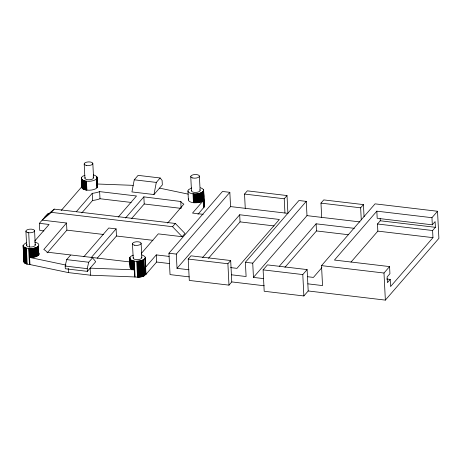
<?xml version="1.0" encoding="UTF-8"?>
<svg xmlns="http://www.w3.org/2000/svg" width="462" height="462" viewBox="0 0 462 462"><rect width="100%" height="100%" fill="white"/><g stroke="black" fill="none" stroke-linecap="round" stroke-linejoin="round"><path stroke-width="0.69" d="M26.398 242.7C15.974 248.55 35.303 250.566 38.306 246.084A7.871 3.315 -2.9 0 0 34.679 242.14M133.385 255.186A7.871 3.315 -2.9 0 0 130.168 256.964C127.518 265.523 154.626 259.58 141.684 254.851M145.374 257.409L145.617 267.186L156.272 254.897L169.075 256.41M200.393 187.716C209.407 190.852 196.691 195.362 193.006 193.815A7.871 3.315 -2.9 0 1 188.444 189.732L191.661 187.953M203.65 190.171L204.429 206.647L197.973 214.328M84.968 175.375C78.552 176.79 82.149 181.456 86.596 181.214A7.871 3.315 -2.9 0 0 96.448 178.996C98.441 176.952 95.097 175.086 93.266 174.965M61.232 210.464L81.999 186.515C81.248 189.183 85.152 189.894 87.047 190.125A7.871 3.315 -2.9 0 0 96.905 187.907L97.522 186.833L97.309 185.764M23.949 261.244C23.897 264.05 28.061 264.276 29.966 264.553L68.451 272.62L90.494 275.208L134.604 276.946C138.415 277.391 143.22 277.437 145.98 274.312L156.635 262.023L156.272 254.897M134.263 179.805L131.924 191.932L153.967 194.542L162.329 184.898L162.104 180.405L160.152 177.98L138.103 175.369L134.263 179.805L156.306 182.415L160.152 177.98M153.967 194.542L156.306 182.415M87.353 271.361L87.214 268.653L88.716 262.237L92.567 257.796L95.715 261.711L87.353 271.361L65.304 268.751L65.171 266.043L66.672 259.627L70.519 255.186M130.451 266.083C129.129 268.341 132.53 269.6 134.246 269.82L90.136 268.145L90.494 275.208M43.907 230.936L39.749 230.446L39.386 223.319L47.753 213.669L49.139 213.831M47.263 252.801L66.886 230.134L66.522 223.007L42.163 220.12L51.409 212.358L54.216 209.124L175.341 223.469L184.979 233.466L182.172 236.7L158.287 233.876L141.453 253.297M34.696 241.06L49.087 224.468L39.386 223.319M66.522 223.007L43.786 249.52A15.737 6.624 -2.9 0 1 46.795 252.125L128.621 261.798A15.737 6.624 -2.9 0 1 129.47 261.515M76.334 211.677L92.215 193.33A15.737 6.624 -2.9 0 0 98.816 191.909L99.63 191.615L136.504 195.992L118.151 217.169M81.814 212.89L92.573 200.462A15.737 6.624 -2.9 0 0 95.553 200L96.506 199.798A15.737 6.624 -2.9 0 0 99.174 199.035L99.994 198.741L131.191 202.448M83.836 256.757L108.755 228.009L116.106 228.875L116.464 236.007L97.187 258.246M91.187 257.623L116.106 228.875M125.497 218.041L143.855 196.864L180.856 201.501A15.737 6.624 -2.9 0 0 183.859 204.112L167.642 223.077M131.485 218.676L144.213 203.99L143.855 196.864M51.409 212.358L172.534 226.703L175.341 223.469M189.241 276.882L170.033 274.607L168.953 253.222L222.488 191.459L229.839 192.331L230.561 206.583L177.027 268.353L188.923 269.762M177.027 268.353L176.299 254.094L229.839 192.331M188.213 259.049L191.002 255.833L230.682 260.533L231.768 281.918L228.979 285.135L189.293 280.434L188.213 259.049L227.899 263.75L230.682 260.533M245.258 208.327L244.537 194.069L247.326 190.852L287.012 195.553L287.913 213.375M202.477 257.68L239.686 214.761L279.366 219.462L236.983 268.358L230.607 267.602M208.489 258.287L240.044 221.887L239.686 214.761M284.944 213.028L284.222 198.77L287.012 195.553M231.404 274.792L246.107 276.53L245.38 262.277L298.92 200.514L306.271 201.38L306.993 215.638L253.453 277.402L263.253 278.563M253.453 277.402L252.731 263.144L306.271 201.38M263.109 269.872L267.429 264.888L307.114 269.589L308.2 290.968L303.875 295.957L264.189 291.256L263.109 269.872L302.795 274.572L307.114 269.589M321.691 217.377L320.969 203.124L323.758 199.907L363.438 204.602L364.056 216.724M279.377 266.187L316.112 223.81L354.383 228.344M284.921 267.342L316.476 230.942L316.112 223.81M361.267 219.941L360.655 207.819L363.438 204.602M307.836 283.841L322.534 285.585L321.523 265.627L375.063 203.858L437.526 211.261L438.9 238.346L385.36 300.109L308.2 290.968M321.893 267.631L313.415 277.408L307.744 276.738M437.526 211.261L431.953 217.694L376.836 211.163L334.448 260.06L389.564 266.591L389.928 273.718L387.139 276.934L387.427 282.634L390.217 279.418L386.636 278.996M350.999 262.093L377.847 231.121L377.483 223.995L380.272 220.778L380.162 218.642M385.36 300.109L383.991 273.025L389.564 266.591M376.836 211.163L377.194 218.295L432.311 224.821L435.1 221.604L435.389 227.304L432.599 230.521L432.963 237.653L390.581 286.55L390.217 279.418M65.997 265.09L29.603 257.426L35.095 256.901L38.756 254.995A7.871 3.315 -2.9 0 0 39.068 253.06M44.964 216.886L54.216 209.124M188.733 198.851A7.871 3.315 -2.9 0 0 193.457 202.726L198.995 202.5L203.17 200.791L192.521 213.074L203.188 214.339M97.309 184.009L133.189 185.343M244.537 194.069L284.222 198.77M320.969 203.124L360.655 207.819M380.272 220.778L435.389 227.304M230.561 206.583L287.745 213.357M306.993 215.638L359.956 221.91M377.483 223.995L432.599 230.521M377.847 231.121L432.963 237.653M144.213 203.99L181.116 208.379L180.752 201.253M240.044 221.887L274.058 225.918M316.476 230.942L348.365 234.719M66.886 230.134L103.39 234.459M116.464 236.007L152.928 240.327M321.523 265.627L383.991 273.025M168.953 253.222L176.299 254.094M245.38 262.277L252.731 263.144M156.635 262.023L169.433 263.542M66.672 259.627L88.716 262.237M231.768 281.918L264.276 285.77M65.171 266.043L87.214 268.653M159.54 188.115L188.248 194.15M172.534 226.703L182.172 236.7M203.973 205.174L204.464 206.214M431.953 217.694L432.311 224.821M302.795 274.572L303.875 295.957M227.899 263.75L228.979 285.135M203.551 189.743L204.429 206.647M203.453 189.535L203.806 196.512M203.985 199.994L204.268 205.573M203.499 192.821L203.678 196.304M203.961 201.882L204.135 205.371M203.147 191.47L203.956 207.507M202.945 191.678L203.759 207.715M202.72 191.88L203.528 207.923M202.46 192.082L202.91 200.993M202.171 192.273L202.622 201.184M201.859 192.458L202.31 201.368M201.519 192.637L201.969 201.548M201.155 192.804L201.605 201.715M200.768 192.96L201.218 201.871M200.358 193.11L200.808 202.021M199.393 176.109L200.115 190.367M199.93 193.249L200.381 202.16M199.48 193.376L199.936 202.287M199.018 193.491L199.474 202.402M198.544 193.595L198.995 202.5M198.059 193.682L198.51 202.593M197.563 193.757L198.013 202.668M197.055 193.821L197.505 202.731M196.546 193.873L196.997 202.778M196.032 193.907L196.483 202.818M195.518 193.925L195.969 202.835M195.004 193.93L195.455 202.841M194.496 193.925L194.947 202.835M193.988 193.901L194.444 202.812M193.491 193.867L193.948 202.778M193.006 193.815L193.457 202.726M190.754 176.576L191.476 190.835M187.942 191.025L188.392 199.936M145.339 257.19L145.79 266.753M145.27 258.062L145.721 266.967M145.166 258.275L145.98 274.312M145.033 258.489L145.848 274.532M143.896 259.505L144.704 275.543M143.578 259.69L144.392 275.727M143.237 259.869L144.052 275.906M142.874 260.037L143.688 276.074M142.487 260.193L143.301 276.236M142.077 260.343L142.891 276.38M141.118 243.341L141.84 257.6M141.649 260.481L142.463 276.519M141.205 260.608L142.019 276.646M140.743 260.724L141.557 276.761M140.269 260.828L141.077 276.865M139.778 260.915L140.592 276.952M139.281 260.99L140.096 277.027M138.779 261.053L139.588 277.09M138.265 261.105L139.079 277.142M137.751 261.14L138.565 277.177M137.237 261.157L138.051 277.194M136.729 261.169L137.537 277.206M134.257 260.984L135.066 277.027M133.795 260.909L134.604 276.946M132.473 243.815L133.195 258.067M133.351 260.816L133.801 269.727M132.923 260.712L133.374 269.623M132.513 260.597L132.964 269.508M132.126 260.47L132.582 269.381M131.768 260.331L132.219 269.242M131.427 260.181L131.878 269.092M131.116 260.025L131.566 268.936M130.833 259.858L131.283 268.763M130.573 259.679L131.029 268.589M130.348 259.494L130.798 268.405M130.151 259.298L130.607 268.208M129.868 257.392L130.44 268.012M129.857 258.899L130.307 267.804M129.764 257.605L130.209 267.596M129.66 258.044L130.145 267.382M99.63 191.615L99.994 198.741M97.043 177.269L97.522 186.833M96.968 177.062L97.465 187.046M96.858 176.854L97.372 187.266M96.714 176.651L97.245 187.48M96.639 178.782L97.089 187.693M96.581 178.852L97.032 187.763M92.833 163.49L93.555 177.743M92.215 193.33L92.573 200.462M86.446 181.196L86.896 190.107M86.117 181.156L86.567 190.067M85.655 181.081L86.105 189.992M85.204 180.994L85.655 189.905M84.194 163.958L84.916 178.217M84.771 180.896L85.222 189.807M84.355 180.786L84.806 189.691M83.963 180.659L84.413 189.57M83.593 180.527L84.044 189.437M83.247 180.376L83.697 189.287M82.929 180.22L83.379 189.131M82.634 180.059L83.085 188.964M82.369 179.88L82.819 188.791M82.132 179.701L82.582 188.606M81.93 179.51L82.38 188.415M81.884 181.572L81.993 183.662M81.757 179.308L82.207 188.219M81.612 179.106L82.063 188.017M81.456 177.824L81.953 187.809M81.399 178.037L81.878 187.601M68.237 268.364L68.451 272.62M38.306 246.084L38.756 254.995M38.109 246.292L38.56 255.203M37.878 246.494L38.329 255.405M37.618 246.696L38.075 255.602M37.335 246.887L37.786 255.798M37.018 247.072L37.468 255.983M36.677 247.251L37.133 256.156M36.313 247.418L36.764 256.329M35.926 247.574L36.377 256.485M35.516 247.724L35.967 256.635M34.558 230.723L35.279 244.976M35.089 247.863L35.539 256.774M34.644 247.99L35.095 256.901M34.182 248.106L34.633 257.011M33.703 248.204L34.159 257.115M33.218 248.296L33.668 257.207M32.721 248.371L33.172 257.282M32.219 248.435L32.669 257.346M31.705 248.481L32.155 257.392M31.191 248.516L31.647 257.426M30.677 248.539L31.127 257.45M30.163 248.544L30.619 257.455M29.655 248.539L30.105 257.45M28.702 232.727L29.424 246.985M29.152 248.516L29.966 264.553M28.656 248.481L29.47 264.518M25.912 231.191L26.634 245.449M26.363 248.094L27.171 264.131M25.953 247.978L26.767 264.016M25.566 247.851L26.38 263.889M25.208 247.713L26.016 263.75M24.867 247.563L25.681 263.6M24.555 247.407L25.37 263.444M24.272 247.234L25.081 263.271M24.012 247.06L24.827 263.097M23.787 246.87L24.602 262.913M23.591 246.679L24.405 262.716M23.429 246.483L24.243 262.52M23.296 246.275L24.111 262.312M23.135 245.207L24.012 262.104M23.1 245.42L23.943 261.89M141.568 257.028A4.325 1.825 -2.9 0 1 137.792 259.644A4.325 1.825 -2.9 0 1 133.31 257.588M34.898 244.3A4.325 1.825 -2.9 0 1 30.942 247.037A4.325 1.825 -2.9 0 1 27.021 244.617M199.844 189.795A4.325 1.825 -2.9 0 1 196.35 192.388A4.325 1.825 -2.9 0 1 191.493 190.598M93.053 176.963A4.325 1.825 -2.9 0 1 89.507 179.787A4.325 1.825 -2.9 0 1 85.193 177.5M134.5 245.218A4.325 1.825 -2.9 0 0 141.118 243.462A4.325 1.825 -2.9 0 0 134.765 242.053A4.325 1.825 -2.9 0 0 134.5 245.218M27.939 232.6A4.325 1.825 -2.9 0 0 34.558 230.844A4.325 1.825 -2.9 0 0 28.205 229.429A4.325 1.825 -2.9 0 0 27.939 232.6M192.781 177.986A4.325 1.825 -2.9 0 0 199.393 176.23A4.325 1.825 -2.9 0 0 193.047 174.815A4.325 1.825 -2.9 0 0 192.781 177.986M86.221 165.367A4.325 1.825 -2.9 0 0 92.833 163.612A4.325 1.825 -2.9 0 0 86.486 162.197A4.325 1.825 -2.9 0 0 86.221 165.367"/></g></svg>
